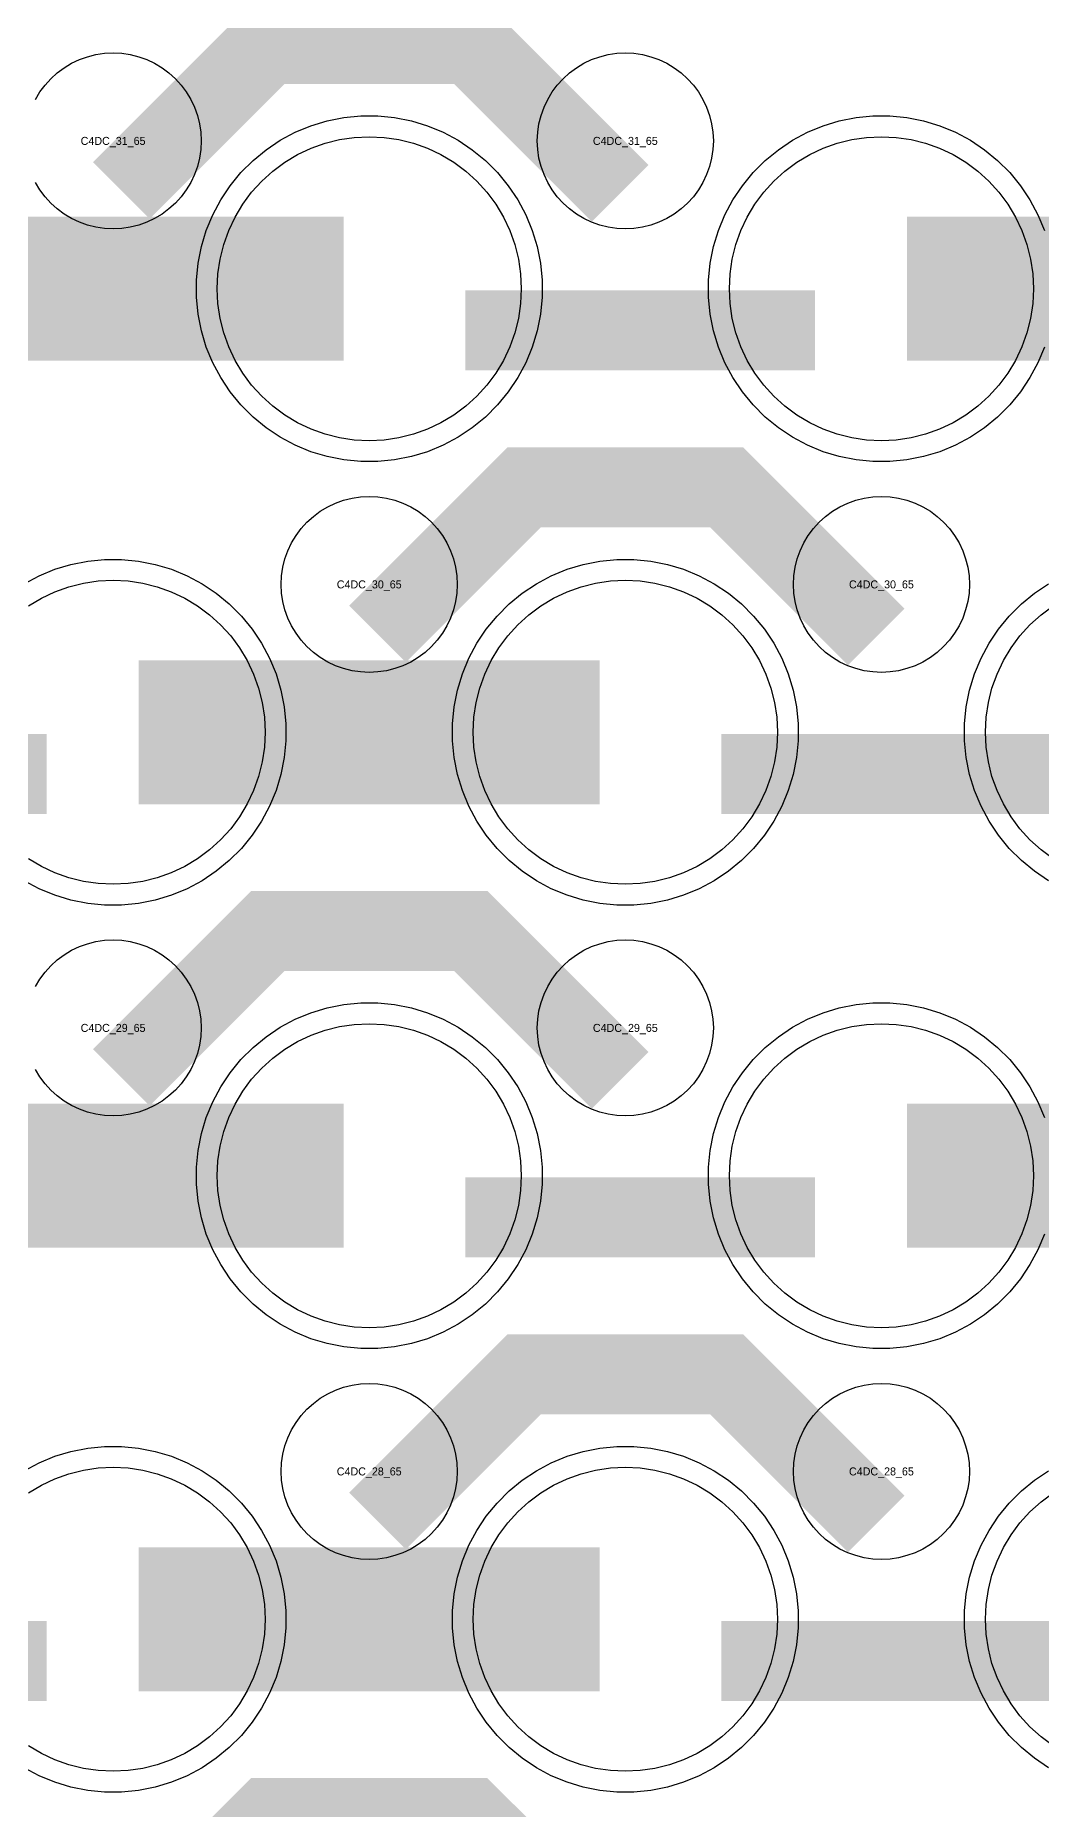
# Model space of a CAD drawing. Extents: x -11880 to 11880, y -14992 to 14992.
# Drawn here: x 8776 to 9090, y -11019 to -10465 of the extents above; entities that cross this region are included whole.
import ezdxf
from ezdxf.enums import TextEntityAlignment as Align

# ---------------------------------------------------------------- set-up
doc = ezdxf.new("R2010")
doc.units = 0
doc.header["$MEASUREMENT"] = 0
for name, color, linetype in [('GDS_775_DT_237', 138, 'CONTINUOUS'), ('RDL1_FS', 34, 'CONTINUOUS'), ('RDL_BS', 160, 'CONTINUOUS')]:
    doc.layers.add(name, color=color, linetype=linetype)

msp = doc.modelspace()

# ---------------------------------------------------------------- linework, layer by layer
at = {"layer": 'RDL1_FS'}
for points in [[(8880, -10591.589), (8875.343, -10591.36), (8870.732, -10590.676), (8866.209, -10589.544), (8861.819, -10587.972), (8857.605, -10585.98), (8853.605, -10583.582), (8849.86, -10580.804), (8846.406, -10577.674), (8843.276, -10574.22), (8840.498, -10570.475), (8838.1, -10566.475), (8836.108, -10562.261), (8834.536, -10557.871), (8833.404, -10553.348), (8832.72, -10548.737), (8832.491, -10544.08), (8832.72, -10539.423), (8833.404, -10534.812), (8834.536, -10530.289), (8836.108, -10525.899), (8838.1, -10521.685), (8840.498, -10517.685), (8843.276, -10513.94), (8846.406, -10510.486), (8849.86, -10507.356), (8853.605, -10504.578), (8857.605, -10502.18), (8861.819, -10500.188), (8866.209, -10498.616), (8870.732, -10497.484), (8875.343, -10496.8), (8880, -10496.571), (8884.657, -10496.8), (8889.268, -10497.484), (8893.791, -10498.616), (8898.181, -10500.188), (8902.395, -10502.18), (8906.395, -10504.578), (8910.14, -10507.356), (8913.594, -10510.486), (8916.724, -10513.94), (8919.502, -10517.685), (8921.9, -10521.685), (8923.892, -10525.899), (8925.464, -10530.289), (8926.596, -10534.812), (8927.28, -10539.423), (8927.509, -10544.08), (8927.28, -10548.737), (8926.596, -10553.348), (8925.464, -10557.871), (8923.892, -10562.261), (8921.9, -10566.475), (8919.502, -10570.475), (8916.724, -10574.22), (8913.594, -10577.674), (8910.14, -10580.804), (8906.395, -10583.582), (8902.395, -10585.98), (8898.181, -10587.972), (8893.791, -10589.544), (8889.268, -10590.676), (8884.657, -10591.36)], [(9040, -10591.589), (9035.343, -10591.36), (9030.732, -10590.676), (9026.209, -10589.544), (9021.819, -10587.972), (9017.605, -10585.98), (9013.605, -10583.582), (9009.86, -10580.804), (9006.406, -10577.674), (9003.276, -10574.22), (9000.498, -10570.475), (8998.1, -10566.475), (8996.108, -10562.261), (8994.536, -10557.871), (8993.404, -10553.348), (8992.72, -10548.737), (8992.491, -10544.08), (8992.72, -10539.423), (8993.404, -10534.812), (8994.536, -10530.289), (8996.108, -10525.899), (8998.1, -10521.685), (9000.498, -10517.685), (9003.276, -10513.94), (9006.406, -10510.486), (9009.86, -10507.356), (9013.605, -10504.578), (9017.605, -10502.18), (9021.819, -10500.188), (9026.209, -10498.616), (9030.732, -10497.484), (9035.343, -10496.8), (9040, -10496.571), (9044.657, -10496.8), (9049.268, -10497.484), (9053.791, -10498.616), (9058.181, -10500.188), (9062.395, -10502.18), (9066.395, -10504.578), (9070.14, -10507.356), (9073.594, -10510.486), (9076.724, -10513.94), (9079.502, -10517.685), (9081.9, -10521.685), (9083.892, -10525.899), (9085.464, -10530.289), (9086.596, -10534.812), (9087.28, -10539.423), (9087.509, -10544.08), (9087.28, -10548.737), (9086.596, -10553.348), (9085.464, -10557.871), (9083.892, -10562.261), (9081.9, -10566.475), (9079.502, -10570.475), (9076.724, -10574.22), (9073.594, -10577.674), (9070.14, -10580.804), (9066.395, -10583.582), (9062.395, -10585.98), (9058.181, -10587.972), (9053.791, -10589.544), (9049.268, -10590.676), (9044.657, -10591.36)], [(8880, -10868.714), (8875.343, -10868.485), (8870.732, -10867.801), (8866.209, -10866.669), (8861.819, -10865.097), (8857.605, -10863.105), (8853.605, -10860.707), (8849.86, -10857.929), (8846.406, -10854.799), (8843.276, -10851.345), (8840.498, -10847.6), (8838.1, -10843.6), (8836.108, -10839.386), (8834.536, -10834.996), (8833.404, -10830.473), (8832.72, -10825.862), (8832.491, -10821.205), (8832.72, -10816.548), (8833.404, -10811.937), (8834.536, -10807.414), (8836.108, -10803.024), (8838.1, -10798.81), (8840.498, -10794.81), (8843.276, -10791.065), (8846.406, -10787.611), (8849.86, -10784.481), (8853.605, -10781.703), (8857.605, -10779.305), (8861.819, -10777.313), (8866.209, -10775.741), (8870.732, -10774.609), (8875.343, -10773.925), (8880, -10773.696), (8884.657, -10773.925), (8889.268, -10774.609), (8893.791, -10775.741), (8898.181, -10777.313), (8902.395, -10779.305), (8906.395, -10781.703), (8910.14, -10784.481), (8913.594, -10787.611), (8916.724, -10791.065), (8919.502, -10794.81), (8921.9, -10798.81), (8923.892, -10803.024), (8925.464, -10807.414), (8926.596, -10811.937), (8927.28, -10816.548), (8927.509, -10821.205), (8927.28, -10825.862), (8926.596, -10830.473), (8925.464, -10834.996), (8923.892, -10839.386), (8921.9, -10843.6), (8919.502, -10847.6), (8916.724, -10851.345), (8913.594, -10854.799), (8910.14, -10857.929), (8906.395, -10860.707), (8902.395, -10863.105), (8898.181, -10865.097), (8893.791, -10866.669), (8889.268, -10867.801), (8884.657, -10868.485)], [(9040, -10868.714), (9035.343, -10868.485), (9030.732, -10867.801), (9026.209, -10866.669), (9021.819, -10865.097), (9017.605, -10863.105), (9013.605, -10860.707), (9009.86, -10857.929), (9006.406, -10854.799), (9003.276, -10851.345), (9000.498, -10847.6), (8998.1, -10843.6), (8996.108, -10839.386), (8994.536, -10834.996), (8993.404, -10830.473), (8992.72, -10825.862), (8992.491, -10821.205), (8992.72, -10816.548), (8993.404, -10811.937), (8994.536, -10807.414), (8996.108, -10803.024), (8998.1, -10798.81), (9000.498, -10794.81), (9003.276, -10791.065), (9006.406, -10787.611), (9009.86, -10784.481), (9013.605, -10781.703), (9017.605, -10779.305), (9021.819, -10777.313), (9026.209, -10775.741), (9030.732, -10774.609), (9035.343, -10773.925), (9040, -10773.696), (9044.657, -10773.925), (9049.268, -10774.609), (9053.791, -10775.741), (9058.181, -10777.313), (9062.395, -10779.305), (9066.395, -10781.703), (9070.14, -10784.481), (9073.594, -10787.611), (9076.724, -10791.065), (9079.502, -10794.81), (9081.9, -10798.81), (9083.892, -10803.024), (9085.464, -10807.414), (9086.596, -10811.937), (9087.28, -10816.548), (9087.509, -10821.205), (9087.28, -10825.862), (9086.596, -10830.473), (9085.464, -10834.996), (9083.892, -10839.386), (9081.9, -10843.6), (9079.502, -10847.6), (9076.724, -10851.345), (9073.594, -10854.799), (9070.14, -10857.929), (9066.395, -10860.707), (9062.395, -10863.105), (9058.181, -10865.097), (9053.791, -10866.669), (9049.268, -10867.801), (9044.657, -10868.485)]]:
    msp.add_lwpolyline(points, close=True, dxfattribs=at)
for points in [[(8728.002, -10544.08, 45, 45, 0), (8800.002, -10544.08, 45, 45, 0)], [(8800.002, -10544.08, 45, 45, 0), (8872.002, -10544.08, 45, 45, 0)], [(9048.002, -10544.08, 45, 45, 0), (9120.002, -10544.08, 45, 45, 0)], [(8728.002, -10821.205, 45, 45, 0), (8800.002, -10821.205, 45, 45, 0)], [(8800.002, -10821.205, 45, 45, 0), (8872.002, -10821.205, 45, 45, 0)], [(9048.002, -10821.205, 45, 45, 0), (9120.002, -10821.205, 45, 45, 0)]]:
    msp.add_lwpolyline(points, format="xyseb", dxfattribs=at)
at = {"layer": 'RDL1_FS', "color": 241, "true_color": 0xf7abae}
for points in [[(8773.605, -10643.138), (8777.605, -10640.74), (8781.819, -10638.748), (8786.209, -10637.176), (8790.732, -10636.044), (8795.343, -10635.36), (8800, -10635.131), (8804.657, -10635.36), (8809.268, -10636.044), (8813.791, -10637.176), (8818.181, -10638.748), (8822.395, -10640.74), (8826.395, -10643.138), (8830.14, -10645.916), (8833.594, -10649.046), (8836.724, -10652.5), (8839.502, -10656.245), (8841.9, -10660.245), (8843.892, -10664.459), (8845.464, -10668.849), (8846.596, -10673.372), (8847.28, -10677.983), (8847.509, -10682.64), (8847.28, -10687.297), (8846.596, -10691.908), (8845.464, -10696.431), (8843.892, -10700.821), (8841.9, -10705.035), (8839.502, -10709.035), (8836.724, -10712.78), (8833.594, -10716.234), (8830.14, -10719.364), (8826.395, -10722.142), (8822.395, -10724.54), (8818.181, -10726.532), (8813.791, -10728.104), (8809.268, -10729.236), (8804.657, -10729.92), (8800, -10730.149), (8795.343, -10729.92), (8790.732, -10729.236), (8786.209, -10728.104), (8781.819, -10726.532), (8777.605, -10724.54), (8773.605, -10722.142)], [(9093.605, -10722.142), (9089.86, -10719.364), (9086.406, -10716.234), (9083.276, -10712.78), (9080.498, -10709.035), (9078.1, -10705.035), (9076.108, -10700.821), (9074.536, -10696.431), (9073.404, -10691.908), (9072.72, -10687.297), (9072.491, -10682.64), (9072.72, -10677.983), (9073.404, -10673.372), (9074.536, -10668.849), (9076.108, -10664.459), (9078.1, -10660.245), (9080.498, -10656.245), (9083.276, -10652.5), (9086.406, -10649.046), (9089.86, -10645.916), (9093.605, -10643.138)], [(8773.605, -10920.268), (8777.605, -10917.87), (8781.819, -10915.878), (8786.209, -10914.306), (8790.732, -10913.174), (8795.343, -10912.49), (8800, -10912.261), (8804.657, -10912.49), (8809.268, -10913.174), (8813.791, -10914.306), (8818.181, -10915.878), (8822.395, -10917.87), (8826.395, -10920.268), (8830.14, -10923.046), (8833.594, -10926.176), (8836.724, -10929.63), (8839.502, -10933.375), (8841.9, -10937.375), (8843.892, -10941.589), (8845.464, -10945.979), (8846.596, -10950.502), (8847.28, -10955.113), (8847.509, -10959.77), (8847.28, -10964.427), (8846.596, -10969.038), (8845.464, -10973.561), (8843.892, -10977.951), (8841.9, -10982.165), (8839.502, -10986.165), (8836.724, -10989.91), (8833.594, -10993.364), (8830.14, -10996.494), (8826.395, -10999.272), (8822.395, -11001.67), (8818.181, -11003.662), (8813.791, -11005.234), (8809.268, -11006.366), (8804.657, -11007.05), (8800, -11007.279), (8795.343, -11007.05), (8790.732, -11006.366), (8786.209, -11005.234), (8781.819, -11003.662), (8777.605, -11001.67), (8773.605, -10999.272)], [(9093.605, -10999.272), (9089.86, -10996.494), (9086.406, -10993.364), (9083.276, -10989.91), (9080.498, -10986.165), (9078.1, -10982.165), (9076.108, -10977.951), (9074.536, -10973.561), (9073.404, -10969.038), (9072.72, -10964.427), (9072.491, -10959.77), (9072.72, -10955.113), (9073.404, -10950.502), (9074.536, -10945.979), (9076.108, -10941.589), (9078.1, -10937.375), (9080.498, -10933.375), (9083.276, -10929.63), (9086.406, -10926.176), (9089.86, -10923.046), (9093.605, -10920.268)]]:
    msp.add_lwpolyline(points, dxfattribs=at)
for points in [[(8960, -10730.149), (8955.343, -10729.92), (8950.732, -10729.236), (8946.209, -10728.104), (8941.819, -10726.532), (8937.605, -10724.54), (8933.605, -10722.142), (8929.86, -10719.364), (8926.406, -10716.234), (8923.276, -10712.78), (8920.498, -10709.035), (8918.1, -10705.035), (8916.108, -10700.821), (8914.536, -10696.431), (8913.404, -10691.908), (8912.72, -10687.297), (8912.491, -10682.64), (8912.72, -10677.983), (8913.404, -10673.372), (8914.536, -10668.849), (8916.108, -10664.459), (8918.1, -10660.245), (8920.498, -10656.245), (8923.276, -10652.5), (8926.406, -10649.046), (8929.86, -10645.916), (8933.605, -10643.138), (8937.605, -10640.74), (8941.819, -10638.748), (8946.209, -10637.176), (8950.732, -10636.044), (8955.343, -10635.36), (8960, -10635.131), (8964.657, -10635.36), (8969.268, -10636.044), (8973.791, -10637.176), (8978.181, -10638.748), (8982.395, -10640.74), (8986.395, -10643.138), (8990.14, -10645.916), (8993.594, -10649.046), (8996.724, -10652.5), (8999.502, -10656.245), (9001.9, -10660.245), (9003.892, -10664.459), (9005.464, -10668.849), (9006.596, -10673.372), (9007.28, -10677.983), (9007.509, -10682.64), (9007.28, -10687.297), (9006.596, -10691.908), (9005.464, -10696.431), (9003.892, -10700.821), (9001.9, -10705.035), (8999.502, -10709.035), (8996.724, -10712.78), (8993.594, -10716.234), (8990.14, -10719.364), (8986.395, -10722.142), (8982.395, -10724.54), (8978.181, -10726.532), (8973.791, -10728.104), (8969.268, -10729.236), (8964.657, -10729.92)], [(8960, -11007.279), (8955.343, -11007.05), (8950.732, -11006.366), (8946.209, -11005.234), (8941.819, -11003.662), (8937.605, -11001.67), (8933.605, -10999.272), (8929.86, -10996.494), (8926.406, -10993.364), (8923.276, -10989.91), (8920.498, -10986.165), (8918.1, -10982.165), (8916.108, -10977.951), (8914.536, -10973.561), (8913.404, -10969.038), (8912.72, -10964.427), (8912.491, -10959.77), (8912.72, -10955.113), (8913.404, -10950.502), (8914.536, -10945.979), (8916.108, -10941.589), (8918.1, -10937.375), (8920.498, -10933.375), (8923.276, -10929.63), (8926.406, -10926.176), (8929.86, -10923.046), (8933.605, -10920.268), (8937.605, -10917.87), (8941.819, -10915.878), (8946.209, -10914.306), (8950.732, -10913.174), (8955.343, -10912.49), (8960, -10912.261), (8964.657, -10912.49), (8969.268, -10913.174), (8973.791, -10914.306), (8978.181, -10915.878), (8982.395, -10917.87), (8986.395, -10920.268), (8990.14, -10923.046), (8993.594, -10926.176), (8996.724, -10929.63), (8999.502, -10933.375), (9001.9, -10937.375), (9003.892, -10941.589), (9005.464, -10945.979), (9006.596, -10950.502), (9007.28, -10955.113), (9007.509, -10959.77), (9007.28, -10964.427), (9006.596, -10969.038), (9005.464, -10973.561), (9003.892, -10977.951), (9001.9, -10982.165), (8999.502, -10986.165), (8996.724, -10989.91), (8993.594, -10993.364), (8990.14, -10996.494), (8986.395, -10999.272), (8982.395, -11001.67), (8978.181, -11003.662), (8973.791, -11005.234), (8969.268, -11006.366), (8964.657, -11007.05)]]:
    msp.add_lwpolyline(points, close=True, dxfattribs=at)
for points in [[(8808.002, -10682.64, 45, 45, 0), (8880.002, -10682.64, 45, 45, 0)], [(8880.002, -10682.64, 45, 45, 0), (8952.002, -10682.64, 45, 45, 0)], [(8808.002, -10959.77, 45, 45, 0), (8880.002, -10959.77, 45, 45, 0)], [(8880.002, -10959.77, 45, 45, 0), (8952.002, -10959.77, 45, 45, 0)]]:
    msp.add_lwpolyline(points, format="xyseb", dxfattribs=at)
at = {"layer": 'RDL_BS'}
for points in [[(8802.562, -10513.394, 25, 25, 0), (8848.377, -10467.579, 25, 25, 0), (8881.93, -10467.579, 25, 25, 0)], [(8958.401, -10514.293, 25, 25, 0), (8911.687, -10467.579, 25, 25, 0), (8881.929, -10467.579, 25, 25, 0)], [(8910.016, -10557.093, 25, 25, 0), (9019.281, -10557.093, 25, 25, 0)], [(8882.562, -10651.954, 25, 25, 0), (8928.377, -10606.139, 25, 25, 0), (8961.93, -10606.139, 25, 25, 0)], [(9038.401, -10652.853, 25, 25, 0), (8991.687, -10606.139, 25, 25, 0), (8961.929, -10606.139, 25, 25, 0)], [(8802.562, -10790.519, 25, 25, 0), (8848.377, -10744.704, 25, 25, 0), (8881.93, -10744.704, 25, 25, 0)], [(8958.401, -10791.418, 25, 25, 0), (8911.687, -10744.704, 25, 25, 0), (8881.929, -10744.704, 25, 25, 0)], [(8910.016, -10834.218, 25, 25, 0), (9019.281, -10834.218, 25, 25, 0)], [(8882.562, -10929.084, 25, 25, 0), (8928.377, -10883.269, 25, 25, 0), (8961.93, -10883.269, 25, 25, 0)], [(9038.401, -10929.983, 25, 25, 0), (8991.687, -10883.269, 25, 25, 0), (8961.929, -10883.269, 25, 25, 0)], [(8802.562, -11067.649, 25, 25, 0), (8848.377, -11021.834, 25, 25, 0), (8881.93, -11021.834, 25, 25, 0)], [(8958.401, -11068.548, 25, 25, 0), (8911.687, -11021.834, 25, 25, 0), (8881.929, -11021.834, 25, 25, 0)]]:
    msp.add_lwpolyline(points, format="xyseb", dxfattribs=at)
for points in [[(8775.75, -10484.936), (8777.143, -10482.612), (8778.746, -10480.449), (8780.558, -10478.45), (8782.557, -10476.638), (8784.72, -10475.035), (8787.044, -10473.642), (8789.481, -10472.49), (8792.016, -10471.583), (8794.635, -10470.926), (8797.307, -10470.53), (8800, -10470.398), (8802.693, -10470.53), (8805.365, -10470.926), (8807.984, -10471.583), (8810.519, -10472.49), (8812.956, -10473.642), (8815.28, -10475.035), (8817.443, -10476.638), (8819.442, -10478.45), (8821.254, -10480.449), (8822.857, -10482.612), (8824.25, -10484.936), (8825.402, -10487.373), (8826.309, -10489.908), (8826.966, -10492.527), (8827.362, -10495.199), (8827.494, -10497.892), (8827.362, -10500.585), (8826.966, -10503.257), (8826.309, -10505.876), (8825.402, -10508.411), (8824.25, -10510.848), (8822.857, -10513.172), (8821.254, -10515.335), (8819.442, -10517.334), (8817.443, -10519.146), (8815.28, -10520.749), (8812.956, -10522.142), (8810.519, -10523.294), (8807.984, -10524.201), (8805.365, -10524.858), (8802.693, -10525.254), (8800, -10525.386), (8797.307, -10525.254), (8794.635, -10524.858), (8792.016, -10524.201), (8789.481, -10523.294), (8787.044, -10522.142), (8784.72, -10520.749), (8782.557, -10519.146), (8780.558, -10517.334), (8778.746, -10515.335), (8777.143, -10513.172), (8775.75, -10510.848)], [(9090.906, -10562.285), (9088.875, -10567.195), (9086.383, -10571.857), (9083.436, -10576.271), (9080.074, -10580.372), (9076.292, -10584.154), (9072.191, -10587.516), (9067.777, -10590.463), (9063.115, -10592.955), (9058.205, -10594.986), (9053.165, -10596.517), (9047.938, -10597.563), (9042.644, -10598.08), (9037.356, -10598.08), (9032.062, -10597.563), (9026.835, -10596.517), (9021.795, -10594.986), (9016.885, -10592.955), (9012.223, -10590.463), (9007.809, -10587.516), (9003.708, -10584.154), (8999.926, -10580.372), (8996.564, -10576.271), (8993.617, -10571.857), (8991.125, -10567.195), (8989.094, -10562.285), (8987.563, -10557.245), (8986.517, -10552.018), (8986, -10546.724), (8986, -10541.436), (8986.517, -10536.142), (8987.563, -10530.915), (8989.094, -10525.875), (8991.125, -10520.965), (8993.617, -10516.303), (8996.564, -10511.889), (8999.926, -10507.788), (9003.708, -10504.006), (9007.809, -10500.644), (9012.223, -10497.697), (9016.885, -10495.205), (9021.795, -10493.174), (9026.835, -10491.643), (9032.062, -10490.597), (9037.356, -10490.08), (9042.644, -10490.08), (9047.938, -10490.597), (9053.165, -10491.643), (9058.205, -10493.174), (9063.115, -10495.205), (9067.777, -10497.697), (9072.191, -10500.644), (9076.292, -10504.006), (9080.074, -10507.788), (9083.436, -10511.889), (9086.383, -10516.303), (9088.875, -10520.965), (9090.906, -10525.875)], [(8775.75, -10762.061), (8777.143, -10759.737), (8778.746, -10757.574), (8780.558, -10755.575), (8782.557, -10753.763), (8784.72, -10752.16), (8787.044, -10750.767), (8789.481, -10749.615), (8792.016, -10748.708), (8794.635, -10748.051), (8797.307, -10747.655), (8800, -10747.523), (8802.693, -10747.655), (8805.365, -10748.051), (8807.984, -10748.708), (8810.519, -10749.615), (8812.956, -10750.767), (8815.28, -10752.16), (8817.443, -10753.763), (8819.442, -10755.575), (8821.254, -10757.574), (8822.857, -10759.737), (8824.25, -10762.061), (8825.402, -10764.498), (8826.309, -10767.033), (8826.966, -10769.652), (8827.362, -10772.324), (8827.494, -10775.017), (8827.362, -10777.71), (8826.966, -10780.382), (8826.309, -10783.001), (8825.402, -10785.536), (8824.25, -10787.973), (8822.857, -10790.297), (8821.254, -10792.46), (8819.442, -10794.459), (8817.443, -10796.271), (8815.28, -10797.874), (8812.956, -10799.267), (8810.519, -10800.419), (8807.984, -10801.326), (8805.365, -10801.983), (8802.693, -10802.379), (8800, -10802.511), (8797.307, -10802.379), (8794.635, -10801.983), (8792.016, -10801.326), (8789.481, -10800.419), (8787.044, -10799.267), (8784.72, -10797.874), (8782.557, -10796.271), (8780.558, -10794.459), (8778.746, -10792.46), (8777.143, -10790.297), (8775.75, -10787.973)], [(9090.906, -10839.41), (9088.875, -10844.32), (9086.383, -10848.982), (9083.436, -10853.396), (9080.074, -10857.497), (9076.292, -10861.279), (9072.191, -10864.641), (9067.777, -10867.588), (9063.115, -10870.08), (9058.205, -10872.111), (9053.165, -10873.642), (9047.938, -10874.688), (9042.644, -10875.205), (9037.356, -10875.205), (9032.062, -10874.688), (9026.835, -10873.642), (9021.795, -10872.111), (9016.885, -10870.08), (9012.223, -10867.588), (9007.809, -10864.641), (9003.708, -10861.279), (8999.926, -10857.497), (8996.564, -10853.396), (8993.617, -10848.982), (8991.125, -10844.32), (8989.094, -10839.41), (8987.563, -10834.37), (8986.517, -10829.143), (8986, -10823.849), (8986, -10818.561), (8986.517, -10813.267), (8987.563, -10808.04), (8989.094, -10803), (8991.125, -10798.09), (8993.617, -10793.428), (8996.564, -10789.014), (8999.926, -10784.913), (9003.708, -10781.131), (9007.809, -10777.769), (9012.223, -10774.822), (9016.885, -10772.33), (9021.795, -10770.299), (9026.835, -10768.768), (9032.062, -10767.722), (9037.356, -10767.205), (9042.644, -10767.205), (9047.938, -10767.722), (9053.165, -10768.768), (9058.205, -10770.299), (9063.115, -10772.33), (9067.777, -10774.822), (9072.191, -10777.769), (9076.292, -10781.131), (9080.074, -10784.913), (9083.436, -10789.014), (9086.383, -10793.428), (9088.875, -10798.09), (9090.906, -10803)]]:
    msp.add_lwpolyline(points, dxfattribs=at)
for points in [[(8960, -10525.386), (8957.307, -10525.254), (8954.635, -10524.858), (8952.016, -10524.201), (8949.481, -10523.294), (8947.044, -10522.142), (8944.72, -10520.749), (8942.557, -10519.146), (8940.558, -10517.334), (8938.746, -10515.335), (8937.143, -10513.172), (8935.75, -10510.848), (8934.598, -10508.411), (8933.691, -10505.876), (8933.034, -10503.257), (8932.638, -10500.585), (8932.506, -10497.892), (8932.638, -10495.199), (8933.034, -10492.527), (8933.691, -10489.908), (8934.598, -10487.373), (8935.75, -10484.936), (8937.143, -10482.612), (8938.746, -10480.449), (8940.558, -10478.45), (8942.557, -10476.638), (8944.72, -10475.035), (8947.044, -10473.642), (8949.481, -10472.49), (8952.016, -10471.583), (8954.635, -10470.926), (8957.307, -10470.53), (8960, -10470.398), (8962.693, -10470.53), (8965.365, -10470.926), (8967.984, -10471.583), (8970.519, -10472.49), (8972.956, -10473.642), (8975.28, -10475.035), (8977.443, -10476.638), (8979.442, -10478.45), (8981.254, -10480.449), (8982.857, -10482.612), (8984.25, -10484.936), (8985.402, -10487.373), (8986.309, -10489.908), (8986.966, -10492.527), (8987.362, -10495.199), (8987.494, -10497.892), (8987.362, -10500.585), (8986.966, -10503.257), (8986.309, -10505.876), (8985.402, -10508.411), (8984.25, -10510.848), (8982.857, -10513.172), (8981.254, -10515.335), (8979.442, -10517.334), (8977.443, -10519.146), (8975.28, -10520.749), (8972.956, -10522.142), (8970.519, -10523.294), (8967.984, -10524.201), (8965.365, -10524.858), (8962.693, -10525.254)], [(8877.356, -10598.08), (8872.062, -10597.563), (8866.835, -10596.517), (8861.795, -10594.986), (8856.885, -10592.955), (8852.223, -10590.463), (8847.809, -10587.516), (8843.708, -10584.154), (8839.926, -10580.372), (8836.564, -10576.271), (8833.617, -10571.857), (8831.125, -10567.195), (8829.094, -10562.285), (8827.563, -10557.245), (8826.517, -10552.018), (8826, -10546.724), (8826, -10541.436), (8826.517, -10536.142), (8827.563, -10530.915), (8829.094, -10525.875), (8831.125, -10520.965), (8833.617, -10516.303), (8836.564, -10511.889), (8839.926, -10507.788), (8843.708, -10504.006), (8847.809, -10500.644), (8852.223, -10497.697), (8856.885, -10495.205), (8861.795, -10493.174), (8866.835, -10491.643), (8872.062, -10490.597), (8877.356, -10490.08), (8882.644, -10490.08), (8887.938, -10490.597), (8893.165, -10491.643), (8898.205, -10493.174), (8903.115, -10495.205), (8907.777, -10497.697), (8912.191, -10500.644), (8916.292, -10504.006), (8920.074, -10507.788), (8923.436, -10511.889), (8926.383, -10516.303), (8928.875, -10520.965), (8930.906, -10525.875), (8932.437, -10530.915), (8933.483, -10536.142), (8934, -10541.436), (8934, -10546.724), (8933.483, -10552.018), (8932.437, -10557.245), (8930.906, -10562.285), (8928.875, -10567.195), (8926.383, -10571.857), (8923.436, -10576.271), (8920.074, -10580.372), (8916.292, -10584.154), (8912.191, -10587.516), (8907.777, -10590.463), (8903.115, -10592.955), (8898.205, -10594.986), (8893.165, -10596.517), (8887.938, -10597.563), (8882.644, -10598.08)], [(8880, -10663.946), (8877.307, -10663.814), (8874.635, -10663.418), (8872.016, -10662.761), (8869.481, -10661.854), (8867.044, -10660.702), (8864.72, -10659.309), (8862.557, -10657.706), (8860.558, -10655.894), (8858.746, -10653.895), (8857.143, -10651.732), (8855.75, -10649.408), (8854.598, -10646.971), (8853.691, -10644.436), (8853.034, -10641.817), (8852.638, -10639.145), (8852.506, -10636.452), (8852.638, -10633.759), (8853.034, -10631.087), (8853.691, -10628.468), (8854.598, -10625.933), (8855.75, -10623.496), (8857.143, -10621.172), (8858.746, -10619.009), (8860.558, -10617.01), (8862.557, -10615.198), (8864.72, -10613.595), (8867.044, -10612.202), (8869.481, -10611.05), (8872.016, -10610.143), (8874.635, -10609.486), (8877.307, -10609.09), (8880, -10608.958), (8882.693, -10609.09), (8885.365, -10609.486), (8887.984, -10610.143), (8890.519, -10611.05), (8892.956, -10612.202), (8895.28, -10613.595), (8897.443, -10615.198), (8899.442, -10617.01), (8901.254, -10619.009), (8902.857, -10621.172), (8904.25, -10623.496), (8905.402, -10625.933), (8906.309, -10628.468), (8906.966, -10631.087), (8907.362, -10633.759), (8907.494, -10636.452), (8907.362, -10639.145), (8906.966, -10641.817), (8906.309, -10644.436), (8905.402, -10646.971), (8904.25, -10649.408), (8902.857, -10651.732), (8901.254, -10653.895), (8899.442, -10655.894), (8897.443, -10657.706), (8895.28, -10659.309), (8892.956, -10660.702), (8890.519, -10661.854), (8887.984, -10662.761), (8885.365, -10663.418), (8882.693, -10663.814)], [(9040, -10663.946), (9037.307, -10663.814), (9034.635, -10663.418), (9032.016, -10662.761), (9029.481, -10661.854), (9027.044, -10660.702), (9024.72, -10659.309), (9022.557, -10657.706), (9020.558, -10655.894), (9018.746, -10653.895), (9017.143, -10651.732), (9015.75, -10649.408), (9014.598, -10646.971), (9013.691, -10644.436), (9013.034, -10641.817), (9012.638, -10639.145), (9012.506, -10636.452), (9012.638, -10633.759), (9013.034, -10631.087), (9013.691, -10628.468), (9014.598, -10625.933), (9015.75, -10623.496), (9017.143, -10621.172), (9018.746, -10619.009), (9020.558, -10617.01), (9022.557, -10615.198), (9024.72, -10613.595), (9027.044, -10612.202), (9029.481, -10611.05), (9032.016, -10610.143), (9034.635, -10609.486), (9037.307, -10609.09), (9040, -10608.958), (9042.693, -10609.09), (9045.365, -10609.486), (9047.984, -10610.143), (9050.519, -10611.05), (9052.956, -10612.202), (9055.28, -10613.595), (9057.443, -10615.198), (9059.442, -10617.01), (9061.254, -10619.009), (9062.857, -10621.172), (9064.25, -10623.496), (9065.402, -10625.933), (9066.309, -10628.468), (9066.966, -10631.087), (9067.362, -10633.759), (9067.494, -10636.452), (9067.362, -10639.145), (9066.966, -10641.817), (9066.309, -10644.436), (9065.402, -10646.971), (9064.25, -10649.408), (9062.857, -10651.732), (9061.254, -10653.895), (9059.442, -10655.894), (9057.443, -10657.706), (9055.28, -10659.309), (9052.956, -10660.702), (9050.519, -10661.854), (9047.984, -10662.761), (9045.365, -10663.418), (9042.693, -10663.814)], [(8960, -10802.511), (8957.307, -10802.379), (8954.635, -10801.983), (8952.016, -10801.326), (8949.481, -10800.419), (8947.044, -10799.267), (8944.72, -10797.874), (8942.557, -10796.271), (8940.558, -10794.459), (8938.746, -10792.46), (8937.143, -10790.297), (8935.75, -10787.973), (8934.598, -10785.536), (8933.691, -10783.001), (8933.034, -10780.382), (8932.638, -10777.71), (8932.506, -10775.017), (8932.638, -10772.324), (8933.034, -10769.652), (8933.691, -10767.033), (8934.598, -10764.498), (8935.75, -10762.061), (8937.143, -10759.737), (8938.746, -10757.574), (8940.558, -10755.575), (8942.557, -10753.763), (8944.72, -10752.16), (8947.044, -10750.767), (8949.481, -10749.615), (8952.016, -10748.708), (8954.635, -10748.051), (8957.307, -10747.655), (8960, -10747.523), (8962.693, -10747.655), (8965.365, -10748.051), (8967.984, -10748.708), (8970.519, -10749.615), (8972.956, -10750.767), (8975.28, -10752.16), (8977.443, -10753.763), (8979.442, -10755.575), (8981.254, -10757.574), (8982.857, -10759.737), (8984.25, -10762.061), (8985.402, -10764.498), (8986.309, -10767.033), (8986.966, -10769.652), (8987.362, -10772.324), (8987.494, -10775.017), (8987.362, -10777.71), (8986.966, -10780.382), (8986.309, -10783.001), (8985.402, -10785.536), (8984.25, -10787.973), (8982.857, -10790.297), (8981.254, -10792.46), (8979.442, -10794.459), (8977.443, -10796.271), (8975.28, -10797.874), (8972.956, -10799.267), (8970.519, -10800.419), (8967.984, -10801.326), (8965.365, -10801.983), (8962.693, -10802.379)], [(8877.356, -10875.205), (8872.062, -10874.688), (8866.835, -10873.642), (8861.795, -10872.111), (8856.885, -10870.08), (8852.223, -10867.588), (8847.809, -10864.641), (8843.708, -10861.279), (8839.926, -10857.497), (8836.564, -10853.396), (8833.617, -10848.982), (8831.125, -10844.32), (8829.094, -10839.41), (8827.563, -10834.37), (8826.517, -10829.143), (8826, -10823.849), (8826, -10818.561), (8826.517, -10813.267), (8827.563, -10808.04), (8829.094, -10803), (8831.125, -10798.09), (8833.617, -10793.428), (8836.564, -10789.014), (8839.926, -10784.913), (8843.708, -10781.131), (8847.809, -10777.769), (8852.223, -10774.822), (8856.885, -10772.33), (8861.795, -10770.299), (8866.835, -10768.768), (8872.062, -10767.722), (8877.356, -10767.205), (8882.644, -10767.205), (8887.938, -10767.722), (8893.165, -10768.768), (8898.205, -10770.299), (8903.115, -10772.33), (8907.777, -10774.822), (8912.191, -10777.769), (8916.292, -10781.131), (8920.074, -10784.913), (8923.436, -10789.014), (8926.383, -10793.428), (8928.875, -10798.09), (8930.906, -10803), (8932.437, -10808.04), (8933.483, -10813.267), (8934, -10818.561), (8934, -10823.849), (8933.483, -10829.143), (8932.437, -10834.37), (8930.906, -10839.41), (8928.875, -10844.32), (8926.383, -10848.982), (8923.436, -10853.396), (8920.074, -10857.497), (8916.292, -10861.279), (8912.191, -10864.641), (8907.777, -10867.588), (8903.115, -10870.08), (8898.205, -10872.111), (8893.165, -10873.642), (8887.938, -10874.688), (8882.644, -10875.205)], [(8880, -10941.076), (8877.307, -10940.944), (8874.635, -10940.548), (8872.016, -10939.891), (8869.481, -10938.984), (8867.044, -10937.832), (8864.72, -10936.439), (8862.557, -10934.836), (8860.558, -10933.024), (8858.746, -10931.025), (8857.143, -10928.862), (8855.75, -10926.538), (8854.598, -10924.101), (8853.691, -10921.566), (8853.034, -10918.947), (8852.638, -10916.275), (8852.506, -10913.582), (8852.638, -10910.889), (8853.034, -10908.217), (8853.691, -10905.598), (8854.598, -10903.063), (8855.75, -10900.626), (8857.143, -10898.302), (8858.746, -10896.139), (8860.558, -10894.14), (8862.557, -10892.328), (8864.72, -10890.725), (8867.044, -10889.332), (8869.481, -10888.18), (8872.016, -10887.273), (8874.635, -10886.616), (8877.307, -10886.22), (8880, -10886.088), (8882.693, -10886.22), (8885.365, -10886.616), (8887.984, -10887.273), (8890.519, -10888.18), (8892.956, -10889.332), (8895.28, -10890.725), (8897.443, -10892.328), (8899.442, -10894.14), (8901.254, -10896.139), (8902.857, -10898.302), (8904.25, -10900.626), (8905.402, -10903.063), (8906.309, -10905.598), (8906.966, -10908.217), (8907.362, -10910.889), (8907.494, -10913.582), (8907.362, -10916.275), (8906.966, -10918.947), (8906.309, -10921.566), (8905.402, -10924.101), (8904.25, -10926.538), (8902.857, -10928.862), (8901.254, -10931.025), (8899.442, -10933.024), (8897.443, -10934.836), (8895.28, -10936.439), (8892.956, -10937.832), (8890.519, -10938.984), (8887.984, -10939.891), (8885.365, -10940.548), (8882.693, -10940.944)], [(9040, -10941.076), (9037.307, -10940.944), (9034.635, -10940.548), (9032.016, -10939.891), (9029.481, -10938.984), (9027.044, -10937.832), (9024.72, -10936.439), (9022.557, -10934.836), (9020.558, -10933.024), (9018.746, -10931.025), (9017.143, -10928.862), (9015.75, -10926.538), (9014.598, -10924.101), (9013.691, -10921.566), (9013.034, -10918.947), (9012.638, -10916.275), (9012.506, -10913.582), (9012.638, -10910.889), (9013.034, -10908.217), (9013.691, -10905.598), (9014.598, -10903.063), (9015.75, -10900.626), (9017.143, -10898.302), (9018.746, -10896.139), (9020.558, -10894.14), (9022.557, -10892.328), (9024.72, -10890.725), (9027.044, -10889.332), (9029.481, -10888.18), (9032.016, -10887.273), (9034.635, -10886.616), (9037.307, -10886.22), (9040, -10886.088), (9042.693, -10886.22), (9045.365, -10886.616), (9047.984, -10887.273), (9050.519, -10888.18), (9052.956, -10889.332), (9055.28, -10890.725), (9057.443, -10892.328), (9059.442, -10894.14), (9061.254, -10896.139), (9062.857, -10898.302), (9064.25, -10900.626), (9065.402, -10903.063), (9066.309, -10905.598), (9066.966, -10908.217), (9067.362, -10910.889), (9067.494, -10913.582), (9067.362, -10916.275), (9066.966, -10918.947), (9066.309, -10921.566), (9065.402, -10924.101), (9064.25, -10926.538), (9062.857, -10928.862), (9061.254, -10931.025), (9059.442, -10933.024), (9057.443, -10934.836), (9055.28, -10936.439), (9052.956, -10937.832), (9050.519, -10938.984), (9047.984, -10939.891), (9045.365, -10940.548), (9042.693, -10940.944)]]:
    msp.add_lwpolyline(points, close=True, dxfattribs=at)
at = {"layer": 'RDL_BS', "color": 241, "true_color": 0xf7abae}
for points in [[(8772.223, -10636.257), (8776.885, -10633.765), (8781.795, -10631.734), (8786.835, -10630.203), (8792.062, -10629.157), (8797.356, -10628.64), (8802.644, -10628.64), (8807.938, -10629.157), (8813.165, -10630.203), (8818.205, -10631.734), (8823.115, -10633.765), (8827.777, -10636.257), (8832.191, -10639.204), (8836.292, -10642.566), (8840.074, -10646.348), (8843.436, -10650.449), (8846.383, -10654.863), (8848.875, -10659.525), (8850.906, -10664.435), (8852.437, -10669.475), (8853.483, -10674.702), (8854, -10679.996), (8854, -10685.284), (8853.483, -10690.578), (8852.437, -10695.805), (8850.906, -10700.845), (8848.875, -10705.755), (8846.383, -10710.417), (8843.436, -10714.831), (8840.074, -10718.932), (8836.292, -10722.714), (8832.191, -10726.076), (8827.777, -10729.023), (8823.115, -10731.515), (8818.205, -10733.546), (8813.165, -10735.077), (8807.938, -10736.123), (8802.644, -10736.64), (8797.356, -10736.64), (8792.062, -10736.123), (8786.835, -10735.077), (8781.795, -10733.546), (8776.885, -10731.515), (8772.223, -10729.023)], [(9092.223, -10729.023), (9087.809, -10726.076), (9083.708, -10722.714), (9079.926, -10718.932), (9076.564, -10714.831), (9073.617, -10710.417), (9071.125, -10705.755), (9069.094, -10700.845), (9067.563, -10695.805), (9066.517, -10690.578), (9066, -10685.284), (9066, -10679.996), (9066.517, -10674.702), (9067.563, -10669.475), (9069.094, -10664.435), (9071.125, -10659.525), (9073.617, -10654.863), (9076.564, -10650.449), (9079.926, -10646.348), (9083.708, -10642.566), (9087.809, -10639.204), (9092.223, -10636.257)], [(8772.223, -10913.387), (8776.885, -10910.895), (8781.795, -10908.864), (8786.835, -10907.333), (8792.062, -10906.287), (8797.356, -10905.77), (8802.644, -10905.77), (8807.938, -10906.287), (8813.165, -10907.333), (8818.205, -10908.864), (8823.115, -10910.895), (8827.777, -10913.387), (8832.191, -10916.334), (8836.292, -10919.696), (8840.074, -10923.478), (8843.436, -10927.579), (8846.383, -10931.993), (8848.875, -10936.655), (8850.906, -10941.565), (8852.437, -10946.605), (8853.483, -10951.832), (8854, -10957.126), (8854, -10962.414), (8853.483, -10967.708), (8852.437, -10972.935), (8850.906, -10977.975), (8848.875, -10982.885), (8846.383, -10987.547), (8843.436, -10991.961), (8840.074, -10996.062), (8836.292, -10999.844), (8832.191, -11003.206), (8827.777, -11006.153), (8823.115, -11008.645), (8818.205, -11010.676), (8813.165, -11012.207), (8807.938, -11013.253), (8802.644, -11013.77), (8797.356, -11013.77), (8792.062, -11013.253), (8786.835, -11012.207), (8781.795, -11010.676), (8776.885, -11008.645), (8772.223, -11006.153)], [(9092.223, -11006.153), (9087.809, -11003.206), (9083.708, -10999.844), (9079.926, -10996.062), (9076.564, -10991.961), (9073.617, -10987.547), (9071.125, -10982.885), (9069.094, -10977.975), (9067.563, -10972.935), (9066.517, -10967.708), (9066, -10962.414), (9066, -10957.126), (9066.517, -10951.832), (9067.563, -10946.605), (9069.094, -10941.565), (9071.125, -10936.655), (9073.617, -10931.993), (9076.564, -10927.579), (9079.926, -10923.478), (9083.708, -10919.696), (9087.809, -10916.334), (9092.223, -10913.387)]]:
    msp.add_lwpolyline(points, dxfattribs=at)
for points in [[(8957.356, -10736.64), (8952.062, -10736.123), (8946.835, -10735.077), (8941.795, -10733.546), (8936.885, -10731.515), (8932.223, -10729.023), (8927.809, -10726.076), (8923.708, -10722.714), (8919.926, -10718.932), (8916.564, -10714.831), (8913.617, -10710.417), (8911.125, -10705.755), (8909.094, -10700.845), (8907.563, -10695.805), (8906.517, -10690.578), (8906, -10685.284), (8906, -10679.996), (8906.517, -10674.702), (8907.563, -10669.475), (8909.094, -10664.435), (8911.125, -10659.525), (8913.617, -10654.863), (8916.564, -10650.449), (8919.926, -10646.348), (8923.708, -10642.566), (8927.809, -10639.204), (8932.223, -10636.257), (8936.885, -10633.765), (8941.795, -10631.734), (8946.835, -10630.203), (8952.062, -10629.157), (8957.356, -10628.64), (8962.644, -10628.64), (8967.938, -10629.157), (8973.165, -10630.203), (8978.205, -10631.734), (8983.115, -10633.765), (8987.777, -10636.257), (8992.191, -10639.204), (8996.292, -10642.566), (9000.074, -10646.348), (9003.436, -10650.449), (9006.383, -10654.863), (9008.875, -10659.525), (9010.906, -10664.435), (9012.437, -10669.475), (9013.483, -10674.702), (9014, -10679.996), (9014, -10685.284), (9013.483, -10690.578), (9012.437, -10695.805), (9010.906, -10700.845), (9008.875, -10705.755), (9006.383, -10710.417), (9003.436, -10714.831), (9000.074, -10718.932), (8996.292, -10722.714), (8992.191, -10726.076), (8987.777, -10729.023), (8983.115, -10731.515), (8978.205, -10733.546), (8973.165, -10735.077), (8967.938, -10736.123), (8962.644, -10736.64)], [(8957.356, -11013.77), (8952.062, -11013.253), (8946.835, -11012.207), (8941.795, -11010.676), (8936.885, -11008.645), (8932.223, -11006.153), (8927.809, -11003.206), (8923.708, -10999.844), (8919.926, -10996.062), (8916.564, -10991.961), (8913.617, -10987.547), (8911.125, -10982.885), (8909.094, -10977.975), (8907.563, -10972.935), (8906.517, -10967.708), (8906, -10962.414), (8906, -10957.126), (8906.517, -10951.832), (8907.563, -10946.605), (8909.094, -10941.565), (8911.125, -10936.655), (8913.617, -10931.993), (8916.564, -10927.579), (8919.926, -10923.478), (8923.708, -10919.696), (8927.809, -10916.334), (8932.223, -10913.387), (8936.885, -10910.895), (8941.795, -10908.864), (8946.835, -10907.333), (8952.062, -10906.287), (8957.356, -10905.77), (8962.644, -10905.77), (8967.938, -10906.287), (8973.165, -10907.333), (8978.205, -10908.864), (8983.115, -10910.895), (8987.777, -10913.387), (8992.191, -10916.334), (8996.292, -10919.696), (9000.074, -10923.478), (9003.436, -10927.579), (9006.383, -10931.993), (9008.875, -10936.655), (9010.906, -10941.565), (9012.437, -10946.605), (9013.483, -10951.832), (9014, -10957.126), (9014, -10962.414), (9013.483, -10967.708), (9012.437, -10972.935), (9010.906, -10977.975), (9008.875, -10982.885), (9006.383, -10987.547), (9003.436, -10991.961), (9000.074, -10996.062), (8996.292, -10999.844), (8992.191, -11003.206), (8987.777, -11006.153), (8983.115, -11008.645), (8978.205, -11010.676), (8973.165, -11012.207), (8967.938, -11013.253), (8962.644, -11013.77)]]:
    msp.add_lwpolyline(points, close=True, dxfattribs=at)
for points in [[(8670.016, -10695.653, 25, 25, 0), (8779.281, -10695.653, 25, 25, 0)], [(8990.016, -10695.653, 25, 25, 0), (9099.281, -10695.653, 25, 25, 0)], [(8670.016, -10972.783, 25, 25, 0), (8779.281, -10972.783, 25, 25, 0)], [(8990.016, -10972.783, 25, 25, 0), (9099.281, -10972.783, 25, 25, 0)]]:
    msp.add_lwpolyline(points, format="xyseb", dxfattribs=at)

# ---------------------------------------------------------------- texts
at = {"layer": 'GDS_775_DT_237'}
for s, p in [('C4DC_31_65', (8800, -10497.892)), ('C4DC_31_65', (8800, -10497.892)), ('C4DC_31_65', (8960, -10497.892)), ('C4DC_31_65', (8960, -10497.892)), ('C4DC_30_65', (8880, -10636.452)), ('C4DC_30_65', (8880, -10636.452)), ('C4DC_30_65', (9040, -10636.452)), ('C4DC_30_65', (9040, -10636.452)), ('C4DC_29_65', (8800, -10775.017)), ('C4DC_29_65', (8800, -10775.017)), ('C4DC_29_65', (8960, -10775.017)), ('C4DC_29_65', (8960, -10775.017)), ('C4DC_28_65', (8880, -10913.582)), ('C4DC_28_65', (8880, -10913.582)), ('C4DC_28_65', (9040, -10913.582)), ('C4DC_28_65', (9040, -10913.582))]:
    msp.add_text(s, height=2.5, dxfattribs=at).set_placement(p, align=Align.MIDDLE_CENTER)

doc.saveas('drawing.dxf')
